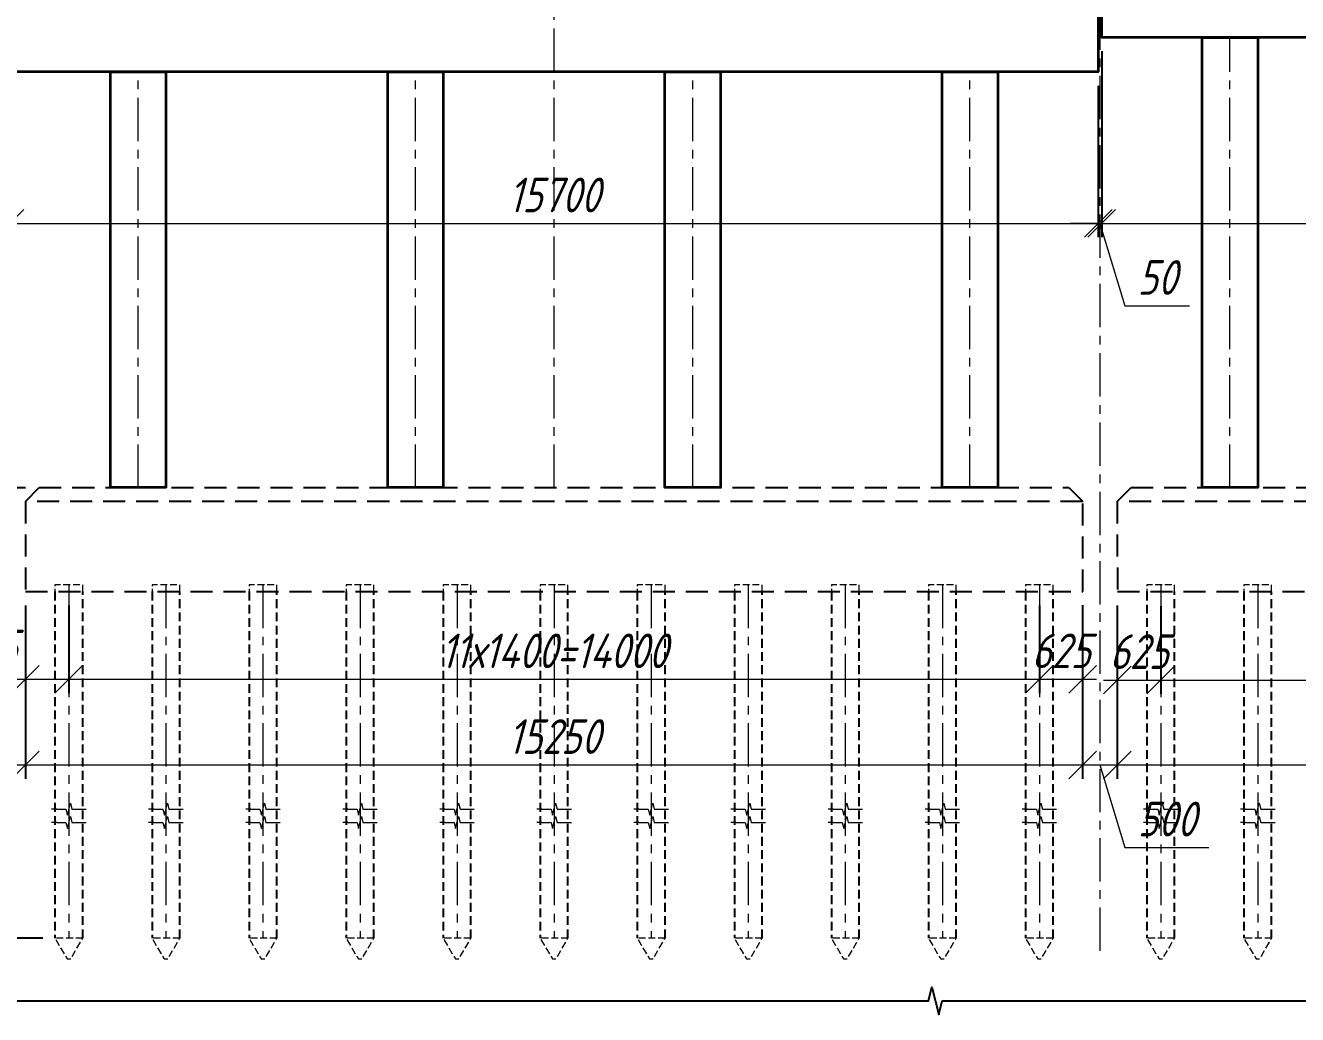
# Model space of a CAD drawing. Header units: millimetres. Extents: x 0 to 285450075, y -3000605 to 8125189010.
# Drawn here: x 7227436 to 7245786, y -67662 to -53391 of the extents above; entities that cross this region are included whole.
import ezdxf

# ---------------------------------------------------------------- set-up
doc = ezdxf.new("R2010")
doc.units = ezdxf.units.MM
for name, pattern in [('DASHED', [7, 5, -2, 0]), ('невидимая', [9.525, 6.35, -3.175]), ('осевая', [2, 1.25, -0.25, 0.25, -0.25])]:
    doc.linetypes.add(name, pattern=pattern)
for name, color, linetype, lineweight in [('04_Невидимые', 3, 'Continuous', 13), ('1-Бетон', 106, 'Continuous', 35), ('ИС_Ось', 3, 'осевая', 18), ('ИС_Размер', 3, 'Continuous', 18), ('ИС_Тонкая', 3, 'Continuous', 18)]:
    doc.layers.add(name, color=color, linetype=linetype, lineweight=lineweight)
doc.layers.add('ИС_Невидимая', color=4, linetype='невидимая')
doc.styles.add('0', font='isocpeur.ttf', dxfattribs={"width": 0.8, "oblique": 15})
doc.dimstyles.new('М200', dxfattribs={"dimscale": 200, "dimtxt": 2.5, "dimasz": 2, "dimexe": 1, "dimexo": 1, "dimgap": 0.8, "dimtad": 1, "dimdec": 0, "dimzin": 0, "dimdsep": 46, "dimtxsty": '0', "dimblk": 'OBLIQUE', "dimcen": 0.09, "dimdle": 1, "dimclrd": 256, "dimclre": 256, "dimclrt": 256, "dimadec": 4, "dimazin": 0, "dimtfac": 1, "dimtdec": 0, "dimtmove": 1, "dimatfit": 2, "dimfxl": 1, "dimtolj": 1, "dimtzin": 0, "dimlwd": -1, "dimarcsym": 0})

# ---------------------------------------------------------------- blocks, each defined once
blk = doc.blocks.new('_OBLIQUE')
at = {"color": 0, "linetype": 'ByBlock', "lineweight": -2}
blk.add_line((0.5, 0.5), (-0.5, -0.5), dxfattribs=at)
blk = doc.blocks.new('*D1186')
at = {"layer": 'Defpoints', "color": 0, "linetype": 'Continuous', "transparency": 16777216}
for p in [(7227211, -54060), (7242911, -54060), (7242911, -56247)]:
    blk.add_point(p, dxfattribs=at)
at = {"layer": 'ИС_Размер', "lineweight": -2, "transparency": 16777216}
for p, q in [((7227211, -54260), (7227211, -56447)), ((7242911, -54260), (7242911, -56447))]:
    blk.add_line(p, q, dxfattribs=at)
at = {"layer": 'ИС_Размер', "transparency": 16777216}
blk.add_line((7227011, -56247), (7243111, -56247), dxfattribs=at)
at = {"layer": 'ИС_Размер', "linetype": 'Continuous', "transparency": 16777216, "xscale": 400, "yscale": 400, "zscale": 400, "rotation": 180}
blk.add_blockref('_OBLIQUE', (7227211, -56247), dxfattribs=at)
at = {"layer": 'ИС_Размер', "linetype": 'Continuous', "transparency": 16777216, "xscale": 400, "yscale": 400, "zscale": 400}
blk.add_blockref('_OBLIQUE', (7242911, -56247), dxfattribs=at)
at = {"layer": 'ИС_Размер', "linetype": 'Continuous', "transparency": 16777216, "insert": (7235061, -55837), "char_height": 500, "attachment_point": 5, "style": '0'}
blk.add_mtext('\\A1;15700', dxfattribs=at)
blk = doc.blocks.new('*D1191')
at = {"layer": 'Defpoints', "color": 0, "linetype": 'Continuous', "transparency": 16777216}
for p in [(7242961, -53563), (7258661, -53563), (7258661, -56247)]:
    blk.add_point(p, dxfattribs=at)
at = {"layer": 'ИС_Размер', "lineweight": -2, "transparency": 16777216}
for p, q in [((7242961, -53763), (7242961, -56447)), ((7258661, -53763), (7258661, -56447))]:
    blk.add_line(p, q, dxfattribs=at)
at = {"layer": 'ИС_Размер', "transparency": 16777216}
blk.add_line((7242761, -56247), (7258861, -56247), dxfattribs=at)
at = {"layer": 'ИС_Размер', "linetype": 'Continuous', "transparency": 16777216, "xscale": 400, "yscale": 400, "zscale": 400, "rotation": 180}
blk.add_blockref('_OBLIQUE', (7242961, -56247), dxfattribs=at)
at = {"layer": 'ИС_Размер', "linetype": 'Continuous', "transparency": 16777216, "xscale": 400, "yscale": 400, "zscale": 400}
blk.add_blockref('_OBLIQUE', (7258661, -56247), dxfattribs=at)
at = {"layer": 'ИС_Размер', "linetype": 'Continuous', "transparency": 16777216, "insert": (7250811, -55837), "char_height": 500, "attachment_point": 5, "style": '0'}
blk.add_mtext('\\A1;15700', dxfattribs=at)
blk = doc.blocks.new('*D1102')
at = {"layer": 'Defpoints', "color": 0, "linetype": 'Continuous', "transparency": 16777216}
for p in [(7242961, -53563), (7242911, -54060), (7242961, -56247)]:
    blk.add_point(p, dxfattribs=at)
at = {"layer": 'ИС_Размер', "lineweight": -2, "transparency": 16777216}
for p, q in [((7242961, -53763), (7242961, -56447)), ((7242911, -54260), (7242911, -56447))]:
    blk.add_line(p, q, dxfattribs=at)
at = {"layer": 'ИС_Размер', "transparency": 16777216}
for p, q in [((7242911, -56247), (7242511, -56247)), ((7242911, -56247), (7242961, -56247)), ((7242911, -56247), (7242961, -56247)), ((7242936, -56247), (7243293, -57437)), ((7242961, -56247), (7243361, -56247)), ((7243293, -57437), (7244227, -57437))]:
    blk.add_line(p, q, dxfattribs=at)
at = {"layer": 'ИС_Размер', "linetype": 'Continuous', "transparency": 16777216, "xscale": 400, "yscale": 400, "zscale": 400}
blk.add_blockref('_OBLIQUE', (7242911, -56247), dxfattribs=at)
at = {"layer": 'ИС_Размер', "linetype": 'Continuous', "transparency": 16777216, "xscale": 400, "yscale": 400, "zscale": 400, "rotation": 180}
blk.add_blockref('_OBLIQUE', (7242961, -56247), dxfattribs=at)
at = {"layer": 'ИС_Размер', "linetype": 'Continuous', "transparency": 16777216, "insert": (7243760, -57027), "char_height": 500, "attachment_point": 5, "style": '0'}
blk.add_mtext('\\A1;50', dxfattribs=at)
blk = doc.blocks.new('*D1238')
at = {"layer": 'Defpoints', "color": 0, "linetype": 'Continuous', "transparency": 16777216}
for p in [(7227211, -54060), (7225671, -60060), (7227636, -60060, 0)]:
    blk.add_point(p, dxfattribs=at)
at = {"layer": 'ИС_Размер', "transparency": 16777216}
blk.add_line((7225671, -53860), (7225671, -60260), dxfattribs=at)
at = {"layer": 'ИС_Размер', "lineweight": -2, "transparency": 16777216}
for p, q in [((7227011, -54060), (7225471, -54060)), ((7227436, -60060), (7225471, -60060))]:
    blk.add_line(p, q, dxfattribs=at)
at = {"layer": 'ИС_Размер', "linetype": 'Continuous', "transparency": 16777216, "xscale": 400, "yscale": 400, "zscale": 400}
for p, rotation in [((7225671, -54060), 90), ((7225671, -60060), 270)]:
    blk.add_blockref('_OBLIQUE', p, dxfattribs=dict(at, rotation=rotation))
at = {"layer": 'ИС_Размер', "linetype": 'Continuous', "transparency": 16777216, "insert": (7225261, -57060), "char_height": 500, "attachment_point": 5, "rotation": 90, "style": '0'}
blk.add_mtext('\\A1;6000', dxfattribs=at)
blk = doc.blocks.new('*D1239')
at = {"layer": 'Defpoints', "color": 0, "linetype": 'Continuous', "transparency": 16777216}
for p in [(7227636, -60060, 0), (7225671, -61560), (7227436, -61560, 0)]:
    blk.add_point(p, dxfattribs=at)
at = {"layer": 'ИС_Размер', "transparency": 16777216}
blk.add_line((7225671, -59860), (7225671, -61760), dxfattribs=at)
at = {"layer": 'ИС_Размер', "lineweight": -2, "transparency": 16777216}
for p, q in [((7227436, -60060), (7225471, -60060)), ((7227236, -61560), (7225471, -61560))]:
    blk.add_line(p, q, dxfattribs=at)
at = {"layer": 'ИС_Размер', "linetype": 'Continuous', "transparency": 16777216, "xscale": 400, "yscale": 400, "zscale": 400}
for p, rotation in [((7225671, -60060), 90), ((7225671, -61560), 270)]:
    blk.add_blockref('_OBLIQUE', p, dxfattribs=dict(at, rotation=rotation))
at = {"layer": 'ИС_Размер', "linetype": 'Continuous', "transparency": 16777216, "insert": (7225261, -60810), "char_height": 500, "attachment_point": 5, "rotation": 90, "style": '0'}
blk.add_mtext('\\A1;1500', dxfattribs=at)
blk = doc.blocks.new('*D1288')
at = {"layer": 'Defpoints', "color": 0, "linetype": 'Continuous', "transparency": 16777216}
for p in [(7227436, -61560, 11556), (7225671, -66560), (7227888, -66560, 11556)]:
    blk.add_point(p, dxfattribs=at)
at = {"layer": 'ИС_Размер', "transparency": 16777216}
blk.add_line((7225671, -61360), (7225671, -66760), dxfattribs=at)
at = {"layer": 'ИС_Размер', "lineweight": -2, "transparency": 16777216}
for p, q in [((7227236, -61560), (7225471, -61560)), ((7227688, -66560), (7225471, -66560))]:
    blk.add_line(p, q, dxfattribs=at)
at = {"layer": 'ИС_Размер', "linetype": 'Continuous', "transparency": 16777216, "xscale": 400, "yscale": 400, "zscale": 400}
for p, rotation in [((7225671, -61560), 90), ((7225671, -66560), 270)]:
    blk.add_blockref('_OBLIQUE', p, dxfattribs=dict(at, rotation=rotation))
at = {"layer": 'ИС_Размер', "linetype": 'Continuous', "transparency": 16777216, "insert": (7225261, -64060), "char_height": 500, "attachment_point": 5, "rotation": 90, "style": '0'}
blk.add_mtext('\\A1;14000', dxfattribs=at)
blk = doc.blocks.new('*D1292')
at = {"layer": 'Defpoints', "color": 0, "linetype": 'Continuous', "transparency": 16777216}
for p in [(7227436, -61560, 0), (7228061, -61560, 0), (7228061, -62824)]:
    blk.add_point(p, dxfattribs=at)
at = {"layer": 'ИС_Размер', "lineweight": -2, "transparency": 16777216}
for p, q in [((7227436, -61760), (7227436, -63024)), ((7228061, -61760), (7228061, -63024))]:
    blk.add_line(p, q, dxfattribs=at)
at = {"layer": 'ИС_Размер', "transparency": 16777216}
blk.add_line((7227236, -62824), (7228261, -62824), dxfattribs=at)
at = {"layer": 'ИС_Размер', "linetype": 'Continuous', "transparency": 16777216, "xscale": 400, "yscale": 400, "zscale": 400, "rotation": 180}
blk.add_blockref('_OBLIQUE', (7227436, -62824), dxfattribs=at)
at = {"layer": 'ИС_Размер', "linetype": 'Continuous', "transparency": 16777216, "xscale": 400, "yscale": 400, "zscale": 400}
blk.add_blockref('_OBLIQUE', (7228061, -62824), dxfattribs=at)
at = {"layer": 'ИС_Размер', "linetype": 'Continuous', "transparency": 16777216, "insert": (7226894, -62359), "char_height": 500, "attachment_point": 5, "style": '0'}
blk.add_mtext('\\A1;625', dxfattribs=at)
blk = doc.blocks.new('*D1293')
at = {"layer": 'Defpoints', "color": 0, "linetype": 'Continuous', "transparency": 16777216}
for p in [(7228061, -61560, 0), (7242061, -61560, 0), (7242061, -62824)]:
    blk.add_point(p, dxfattribs=at)
at = {"layer": 'ИС_Размер', "lineweight": -2, "transparency": 16777216}
for p, q in [((7228061, -61760), (7228061, -63024)), ((7242061, -61760), (7242061, -63024))]:
    blk.add_line(p, q, dxfattribs=at)
at = {"layer": 'ИС_Размер', "transparency": 16777216}
blk.add_line((7227861, -62824), (7242261, -62824), dxfattribs=at)
at = {"layer": 'ИС_Размер', "linetype": 'Continuous', "transparency": 16777216, "xscale": 400, "yscale": 400, "zscale": 400, "rotation": 180}
blk.add_blockref('_OBLIQUE', (7228061, -62824), dxfattribs=at)
at = {"layer": 'ИС_Размер', "linetype": 'Continuous', "transparency": 16777216, "xscale": 400, "yscale": 400, "zscale": 400}
blk.add_blockref('_OBLIQUE', (7242061, -62824), dxfattribs=at)
at = {"layer": 'ИС_Размер', "linetype": 'Continuous', "transparency": 16777216, "insert": (7235061, -62414), "char_height": 500, "width": 3074.99, "attachment_point": 5, "style": '0'}
blk.add_mtext('\\A1;11х1400=14000', dxfattribs=at)
blk = doc.blocks.new('*D1294')
at = {"layer": 'Defpoints', "color": 0, "linetype": 'Continuous', "transparency": 16777216}
for p in [(7242061, -61560, 0), (7242686, -61560, 0), (7242686, -62824)]:
    blk.add_point(p, dxfattribs=at)
at = {"layer": 'ИС_Размер', "lineweight": -2, "transparency": 16777216}
for p, q in [((7242061, -61760), (7242061, -63024)), ((7242686, -61760), (7242686, -63024))]:
    blk.add_line(p, q, dxfattribs=at)
at = {"layer": 'ИС_Размер', "transparency": 16777216}
blk.add_line((7241861, -62824), (7242886, -62824), dxfattribs=at)
at = {"layer": 'ИС_Размер', "linetype": 'Continuous', "transparency": 16777216, "xscale": 400, "yscale": 400, "zscale": 400, "rotation": 180}
blk.add_blockref('_OBLIQUE', (7242061, -62824), dxfattribs=at)
at = {"layer": 'ИС_Размер', "linetype": 'Continuous', "transparency": 16777216, "xscale": 400, "yscale": 400, "zscale": 400}
blk.add_blockref('_OBLIQUE', (7242686, -62824), dxfattribs=at)
at = {"layer": 'ИС_Размер', "linetype": 'Continuous', "transparency": 16777216, "insert": (7242374, -62414), "char_height": 500, "attachment_point": 5, "style": '0'}
blk.add_mtext('\\A1;625', dxfattribs=at)
blk = doc.blocks.new('*D1289')
at = {"layer": 'Defpoints', "color": 0, "linetype": 'Continuous', "transparency": 16777216}
for p in [(7243186, -61572, 0), (7243812, -61572, 0), (7243812, -62836)]:
    blk.add_point(p, dxfattribs=at)
at = {"layer": 'ИС_Размер', "lineweight": -2, "transparency": 16777216}
for p, q in [((7243186, -61772), (7243186, -63036)), ((7243812, -61772), (7243812, -63036))]:
    blk.add_line(p, q, dxfattribs=at)
at = {"layer": 'ИС_Размер', "transparency": 16777216}
blk.add_line((7242986, -62836), (7244012, -62836), dxfattribs=at)
at = {"layer": 'ИС_Размер', "linetype": 'Continuous', "transparency": 16777216, "xscale": 400, "yscale": 400, "zscale": 400, "rotation": 180}
blk.add_blockref('_OBLIQUE', (7243186, -62836), dxfattribs=at)
at = {"layer": 'ИС_Размер', "linetype": 'Continuous', "transparency": 16777216, "xscale": 400, "yscale": 400, "zscale": 400}
blk.add_blockref('_OBLIQUE', (7243812, -62836), dxfattribs=at)
at = {"layer": 'ИС_Размер', "linetype": 'Continuous', "transparency": 16777216, "insert": (7243499, -62426), "char_height": 500, "attachment_point": 5, "style": '0'}
blk.add_mtext('\\A1;625', dxfattribs=at)
blk = doc.blocks.new('*D1290')
at = {"layer": 'Defpoints', "color": 0, "linetype": 'Continuous', "transparency": 16777216}
for p in [(7243812, -61572, 0), (7257812, -61572, 0), (7257812, -62836)]:
    blk.add_point(p, dxfattribs=at)
at = {"layer": 'ИС_Размер', "lineweight": -2, "transparency": 16777216}
for p, q in [((7243812, -61772), (7243812, -63036)), ((7257812, -61772), (7257812, -63036))]:
    blk.add_line(p, q, dxfattribs=at)
at = {"layer": 'ИС_Размер', "transparency": 16777216}
blk.add_line((7243612, -62836), (7258012, -62836), dxfattribs=at)
at = {"layer": 'ИС_Размер', "linetype": 'Continuous', "transparency": 16777216, "xscale": 400, "yscale": 400, "zscale": 400, "rotation": 180}
blk.add_blockref('_OBLIQUE', (7243812, -62836), dxfattribs=at)
at = {"layer": 'ИС_Размер', "linetype": 'Continuous', "transparency": 16777216, "xscale": 400, "yscale": 400, "zscale": 400}
blk.add_blockref('_OBLIQUE', (7257812, -62836), dxfattribs=at)
at = {"layer": 'ИС_Размер', "linetype": 'Continuous', "transparency": 16777216, "insert": (7250812, -62426), "char_height": 500, "width": 3074.99, "attachment_point": 5, "style": '0'}
blk.add_mtext('\\A1;11х1400=14000', dxfattribs=at)
blk = doc.blocks.new('*D1295')
at = {"layer": 'Defpoints', "color": 0, "linetype": 'Continuous', "transparency": 16777216}
for p in [(7227436, -61560, 0), (7242686, -61557, 0), (7242686, -64061)]:
    blk.add_point(p, dxfattribs=at)
at = {"layer": 'ИС_Размер', "lineweight": -2, "transparency": 16777216}
for p, q in [((7227436, -61760), (7227436, -64261)), ((7242686, -61757), (7242686, -64261))]:
    blk.add_line(p, q, dxfattribs=at)
at = {"layer": 'ИС_Размер', "transparency": 16777216}
blk.add_line((7227236, -64061), (7242886, -64061), dxfattribs=at)
at = {"layer": 'ИС_Размер', "linetype": 'Continuous', "transparency": 16777216, "xscale": 400, "yscale": 400, "zscale": 400, "rotation": 180}
blk.add_blockref('_OBLIQUE', (7227436, -64061), dxfattribs=at)
at = {"layer": 'ИС_Размер', "linetype": 'Continuous', "transparency": 16777216, "xscale": 400, "yscale": 400, "zscale": 400}
blk.add_blockref('_OBLIQUE', (7242686, -64061), dxfattribs=at)
at = {"layer": 'ИС_Размер', "linetype": 'Continuous', "transparency": 16777216, "insert": (7235061, -63651), "char_height": 500, "attachment_point": 5, "style": '0'}
blk.add_mtext('\\A1;15250', dxfattribs=at)
blk = doc.blocks.new('*D1296')
at = {"layer": 'Defpoints', "color": 0, "linetype": 'Continuous', "transparency": 16777216}
for p in [(7243186, -61572), (7258437, -61572), (7258437, -64061)]:
    blk.add_point(p, dxfattribs=at)
at = {"layer": 'ИС_Размер', "lineweight": -2, "transparency": 16777216}
for p, q in [((7243186, -61772), (7243186, -64261)), ((7258437, -61772), (7258437, -64261))]:
    blk.add_line(p, q, dxfattribs=at)
at = {"layer": 'ИС_Размер', "transparency": 16777216}
blk.add_line((7242986, -64061), (7258637, -64061), dxfattribs=at)
at = {"layer": 'ИС_Размер', "linetype": 'Continuous', "transparency": 16777216, "xscale": 400, "yscale": 400, "zscale": 400, "rotation": 180}
blk.add_blockref('_OBLIQUE', (7243186, -64061), dxfattribs=at)
at = {"layer": 'ИС_Размер', "linetype": 'Continuous', "transparency": 16777216, "xscale": 400, "yscale": 400, "zscale": 400}
blk.add_blockref('_OBLIQUE', (7258437, -64061), dxfattribs=at)
at = {"layer": 'ИС_Размер', "linetype": 'Continuous', "transparency": 16777216, "insert": (7250812, -63651), "char_height": 500, "attachment_point": 5, "style": '0'}
blk.add_mtext('\\A1;15250', dxfattribs=at)
blk = doc.blocks.new('*D1297')
at = {"layer": 'Defpoints', "color": 0, "linetype": 'Continuous', "transparency": 16777216}
for p in [(7242686, -61560, 0), (7243186, -61560), (7243186, -64061)]:
    blk.add_point(p, dxfattribs=at)
at = {"layer": 'ИС_Размер', "lineweight": -2, "transparency": 16777216}
for p, q in [((7242686, -61760), (7242686, -64261)), ((7243186, -61760), (7243186, -64261))]:
    blk.add_line(p, q, dxfattribs=at)
at = {"layer": 'ИС_Размер', "transparency": 16777216}
for p, q in [((7242486, -64061), (7243386, -64061)), ((7242936, -64061), (7243293, -65251)), ((7243293, -65251), (7244507, -65251))]:
    blk.add_line(p, q, dxfattribs=at)
at = {"layer": 'ИС_Размер', "linetype": 'Continuous', "transparency": 16777216, "xscale": 400, "yscale": 400, "zscale": 400, "rotation": 180}
blk.add_blockref('_OBLIQUE', (7242686, -64061), dxfattribs=at)
at = {"layer": 'ИС_Размер', "linetype": 'Continuous', "transparency": 16777216, "xscale": 400, "yscale": 400, "zscale": 400}
blk.add_blockref('_OBLIQUE', (7243186, -64061), dxfattribs=at)
at = {"layer": 'ИС_Размер', "linetype": 'Continuous', "transparency": 16777216, "insert": (7243900, -64841), "char_height": 500, "attachment_point": 5, "style": '0'}
blk.add_mtext('\\A1;500', dxfattribs=at)
blk = doc.blocks.new('*U1021')
at = {"color": 0, "linetype": 'ByBlock', "lineweight": -2}
for p, q in [((5.36, 0), (0, 0)), ((14.21, 0), (8.86, 0)), ((14.21, 0), (17.21, 0)), ((0, 0), (-3, 0))]:
    blk.add_line(p, q, dxfattribs=at)
blk.add_lwpolyline([(8.86, 0), (7.98, -3.5), (6.23, 3.5), (5.36, 0)], dxfattribs=at)
blk = doc.blocks.new('*U1022')
at = {"color": 0, "linetype": 'ByBlock', "lineweight": -2}
for p, q in [((5.36, 0), (0, 0)), ((14.21, 0), (8.86, 0)), ((14.21, 0), (17.21, 0)), ((0, 0), (-3, 0))]:
    blk.add_line(p, q, dxfattribs=at)
blk.add_lwpolyline([(8.86, 0), (7.98, -3.5), (6.23, 3.5), (5.36, 0)], dxfattribs=at)
blk = doc.blocks.new('*U1330')
at = {"layer": '04_Невидимые', "color": 4, "linetype": 'DASHED', "ltscale": 20, "flags": 128}
for points in [[(200, 2600), (200, 2700), (-200, 2700), (-200, 2600)], [(200, -2400), (-200, -2400), (-24, -2700), (26, -2700), (200, -2400)]]:
    blk.add_lwpolyline(points, dxfattribs=at)
at = {"layer": 'ИС_Невидимая', "ltscale": 20}
for points in [[(-200, 2600), (-200, -2400)], [(200, -2400), (200, 2600)]]:
    blk.add_lwpolyline(points, dxfattribs=at)
at = {"layer": 'ИС_Ось', "ltscale": 500, "flags": 128}
blk.add_lwpolyline([(0, 2700), (0, -2400)], dxfattribs=at)
at = {"layer": 'ИС_Тонкая', "xscale": -24.62300410485155, "yscale": 24.62300410485155, "zscale": 24.62300410485155}
for name, p in [('*U1021', (175, -539)), ('*U1022', (175, -732))]:
    blk.add_blockref(name, p, dxfattribs=at)
blk = doc.blocks.new('*U1331')
at = {"layer": '1-Бетон', "color": 0, "linetype": 'ByBlock', "lineweight": -2, "transparency": 16777216}
for p in [(0, 0), (1400, 0), (2800, 0), (4200, 0), (5600, 0), (7000, 0), (8400, 0), (9800, 0), (11200, 0), (12600, 0), (14000, 0)]:
    blk.add_blockref('*U1330', p, dxfattribs=at)
blk = doc.blocks.new('*U1332')
at = {"layer": '04_Невидимые', "color": 4, "linetype": 'DASHED', "ltscale": 20, "flags": 128}
for points in [[(200, 2600), (200, 2700), (-200, 2700), (-200, 2600)], [(200, -2400), (-200, -2400), (-24, -2700), (26, -2700), (200, -2400)]]:
    blk.add_lwpolyline(points, dxfattribs=at)
at = {"layer": 'ИС_Невидимая', "ltscale": 20}
for points in [[(-200, 2600), (-200, -2400)], [(200, -2400), (200, 2600)]]:
    blk.add_lwpolyline(points, dxfattribs=at)
at = {"layer": 'ИС_Ось', "ltscale": 500, "flags": 128}
blk.add_lwpolyline([(0, 2700), (0, -2400)], dxfattribs=at)
at = {"layer": 'ИС_Тонкая', "xscale": -24.62300410485155, "yscale": 24.62300410485155, "zscale": 24.62300410485155}
for name, p in [('*U1021', (175, -539)), ('*U1022', (175, -732))]:
    blk.add_blockref(name, p, dxfattribs=at)
blk = doc.blocks.new('*U1333')
at = {"layer": '1-Бетон', "color": 0, "linetype": 'ByBlock', "lineweight": -2, "transparency": 16777216}
for p in [(0, 0), (1400, 0), (2800, 0), (4200, 0), (5600, 0), (7000, 0), (8400, 0), (9800, 0), (11200, 0), (12600, 0), (14000, 0)]:
    blk.add_blockref('*U1332', p, dxfattribs=at)

msp = doc.modelspace()

# ---------------------------------------------------------------- linework, layer by layer
at = {"color": 0, "linetype": 'ByBlock', "lineweight": -2, "ltscale": 0.5, "elevation": -16874.3138}
msp.add_lwpolyline([(7224184.8694, -67464.3674), (7240461.8079, -67464.3674), (7240511.2198, -67266.7199), (7240610.0435, -67662.0149), (7240659.4554, -67464.3674), (7261587.57, -67464.3674)], dxfattribs=at)
at = {"layer": '1-Бетон'}
for points in [[(7242960.7767, -52563.4403), (7258660.6615, -52563.4403), (7258660.6615, -53563.4403), (7242960.7767, -53563.4403)], [(7227210.6017, -53059.9505), (7242910.7767, -53059.9505), (7242910.7767, -54059.9505), (7227210.6017, -54059.9505)]]:
    msp.add_lwpolyline(points, close=True, dxfattribs=at)
at = {"layer": '1-Бетон', "elevation": 0.0017}
for points in [[(7244410.8096, -53563.4403), (7245210.8096, -53563.4403), (7245210.8096, -60059.6949), (7244410.8096, -60059.6949)], [(7228660.8096, -54059.9505), (7229460.8096, -54059.9505), (7229460.8111, -60059.6945), (7228660.8111, -60059.6945)], [(7232660.8096, -54059.9505), (7233460.8096, -54059.9505), (7233460.809, -60059.6935), (7232660.809, -60059.6935)], [(7236660.8096, -54059.9505), (7237460.8096, -54059.9505), (7237460.809, -60059.6925), (7236660.809, -60059.6925)], [(7240660.8096, -54059.9505), (7241460.8096, -54059.9505), (7241460.8111, -60059.6914), (7240660.8111, -60059.6914)]]:
    msp.add_lwpolyline(points, close=True, dxfattribs=at)
at = {"layer": 'ИС_Невидимая', "ltscale": 50, "elevation": 0.0017}
for points in [[(7242686.1193, -60259.6911), (7227435.8556, -60259.6911), (7227635.8556, -60059.6949), (7242486.1193, -60059.6949)], [(7258436.1177, -60259.6911), (7243185.854, -60259.6911), (7243385.854, -60059.6949), (7258236.1177, -60059.6949)], [(7227436.2112, -61559.6911), (7242686.4749, -61559.6911), (7242686.1193, -60259.6911), (7227435.8556, -60259.6911)], [(7243186.2097, -61559.6911), (7258436.4734, -61559.6911), (7258436.1177, -60259.6911), (7243185.854, -60259.6911)]]:
    msp.add_lwpolyline(points, close=True, dxfattribs=at)
at = {"layer": 'ИС_Ось', "ltscale": 500}
for p, q in [((7244810.8096, -60059.6949, 0.0017), (7244810.8096, -53563.4403)), ((7229060.8111, -60059.6945, 0.0017), (7229060.8096, -54059.9505)), ((7233060.809, -60059.6935, 0.0017), (7233060.8096, -54059.9505)), ((7237060.809, -60059.6925, 0.0017), (7237060.8096, -54059.9505)), ((7241060.8111, -60059.6914, 0.0017), (7241060.8096, -54059.9505))]:
    msp.add_line(p, q, dxfattribs=at)
msp.add_lwpolyline([(7242936.7767, -66744.112), (7242936.7767, -46553.342)], dxfattribs=at)
at = {"layer": 'ИС_Ось', "ltscale": 500, "elevation": 0.0017}
msp.add_lwpolyline([(7235060.9874, -60059.6949), (7235060.9874, -53059.9505)], dxfattribs=at)

# ---------------------------------------------------------------- block references
at = {"layer": '1-Бетон'}
for name, p in [('*U1331', (7228061.7572, -64159.6883, 0.0017)), ('*U1333', (7243811.7556, -64159.6883, 0.0017))]:
    msp.add_blockref(name, p, dxfattribs=at)

# ---------------------------------------------------------------- dimensions: what is measured, and where the dimension line sits
at = {"layer": 'ИС_Размер', "linetype": 'Continuous'}
for base, p1, p2, picture, middle in [((7242960.7767, -56246.902), (7242910.7767, -54059.9505), (7242960.7767, -53563.4403), '*D1102', (7243452.7767, -57026.902)), ((7258660.6615, -56246.902), (7242960.7767, -53563.4403), (7258660.6615, -53563.4403), '*D1191', (7250810.7191, -55836.902)), ((7242910.7767, -56246.902), (7227210.6017, -54059.9505), (7242910.7767, -54059.9505), '*D1186', (7235060.6892, -55836.902)), ((7242686.4743, -64061.4061), (7227436.2112, -61559.6911, 0.0017), (7242686.4743, -61556.5007, 0.0017), '*D1295', (7235061.3427, -63651.4061)), ((7243186.4093, -64061.4061), (7242686.4749, -61559.6911, 0.0017), (7243186.4093, -61559.5865), '*D1297', (7243453.4421, -64841.4061)), ((7258436.6755, -64061.4061), (7243186.4118, -61571.6794), (7258436.6755, -61571.6794), '*D1296', (7250811.5437, -63651.4061))]:
    dim = msp.add_linear_dim(base=base, p1=p1, p2=p2, dimstyle='М200', dxfattribs=at)
    dim.commit()
    dim.dimension.update_dxf_attribs({"geometry": picture, "text_midpoint": middle})
for base, p1, p2, picture, middle in [((7225671.14, -60059.6949), (7227210.6017, -54059.9505), (7227635.8556, -60059.6949, 0.0017), '*D1238', (7225261.14, -57059.8227)), ((7225671.14, -61559.6911), (7227635.8556, -60059.6949, 0.0017), (7227436.2112, -61559.6911, 0.0017), '*D1239', (7225261.14, -60809.693))]:
    dim = msp.add_linear_dim(base=base, p1=p1, p2=p2, angle=90, dimstyle='М200', dxfattribs=at)
    dim.commit()
    dim.dimension.update_dxf_attribs({"geometry": picture, "text_midpoint": middle})
dim = msp.add_linear_dim(base=(7225671.14, -66559.6912, -11556.3163), p1=(7227436.2112, -61559.6911, 0.0017), p2=(7227887.8138, -66559.6912, 0.0017), angle=90, text='14000', dimstyle='М200', dxfattribs=at)
dim.commit()
dim.dimension.update_dxf_attribs({"geometry": '*D1288', "text_midpoint": (7225261.14, -64059.6911, -11556.3163)})
for base, p1, p2, picture, middle in [((7228061.3431, -62824.0486), (7227436.2112, -61559.6911, 0.0017), (7228061.3431, -61559.6911, 0.0017), '*D1292', (7226894.3679, -62769.459)), ((7242686.4749, -62824.0486), (7242061.3431, -61559.6911, 0.0017), (7242686.4749, -61559.6911, 0.0017), '*D1294', (7242373.909, -62824.0486)), ((7243811.5437, -62836.0369, -0.0017), (7243186.4118, -61571.6794), (7243811.5437, -61571.6794), '*D1289', (7243498.9778, -62836.0369, -0.0017))]:
    dim = msp.add_linear_dim(base=base, p1=p1, p2=p2, dimstyle='М200', dxfattribs=at)
    dim.commit()
    dim.dimension.update_dxf_attribs({"geometry": picture, "text_midpoint": middle, "dimtype": 160})
for base, p1, p2, picture, middle in [((7242061.3431, -62824.0486), (7228061.3431, -61559.6911, 0.0017), (7242061.3431, -61559.6911, 0.0017), '*D1293', (7235061.3431, -62414.0486)), ((7257811.5437, -62836.0369, -0.0017), (7243811.5437, -61571.6794), (7257811.5437, -61571.6794), '*D1290', (7250811.5437, -62426.0369, -0.0017))]:
    dim = msp.add_linear_dim(base=base, p1=p1, p2=p2, text='11х1400=<>', dimstyle='М200', dxfattribs=at)
    dim.commit()
    dim.dimension.update_dxf_attribs({"geometry": picture, "text_midpoint": middle})

doc.saveas('drawing.dxf')
